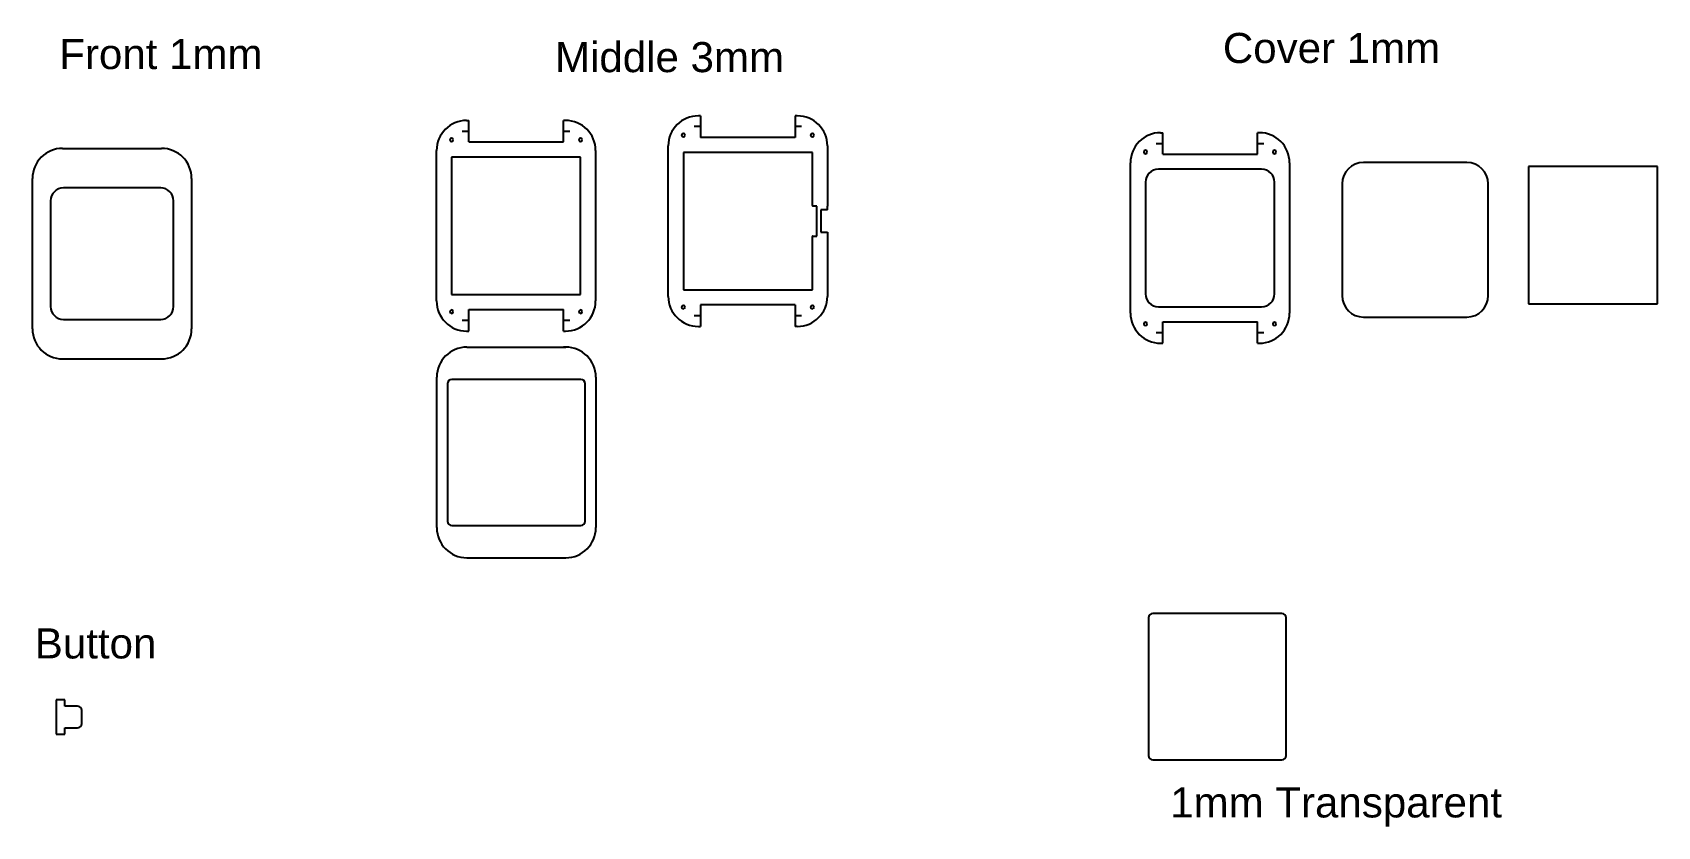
# Model space of a CAD drawing. Header units: millimetres. Extents: x -121 to 256, y -73 to 112.
import ezdxf
from ezdxf.enums import TextEntityAlignment as Align

# ---------------------------------------------------------------- set-up
doc = ezdxf.new("R2010")
doc.units = ezdxf.units.MM
doc.layers.get('0').update_dxf_attribs({"color": 18, "lineweight": 25, "true_color": 0x000000})
for name, color, linetype, lineweight, true_color in [('layer 1', 5, 'Continuous', 25, 0x0000ff), ('layer 2', 1, 'Continuous', 25, 0xff0000), ('layer 3', 30, 'Continuous', 25, 0xff7f00), ('layer 4', 3, 'Continuous', 25, 0x00ff00)]:
    doc.layers.add(name, color=color, linetype=linetype, lineweight=lineweight, true_color=true_color)
doc.styles.add('textstyle11', font='')
doc.styles.add('textstyle12', font='')
doc.styles.add('textstyle13', font='')
doc.styles.add('textstyle14', font='')
doc.styles.add('textstyle15', font='')
doc.styles.get('textstyle11').set_extended_font_data('Arial')
doc.styles.get('textstyle12').set_extended_font_data('Arial')
doc.styles.get('textstyle13').set_extended_font_data('Arial')
doc.styles.get('textstyle14').set_extended_font_data('Arial')
doc.styles.get('textstyle15').set_extended_font_data('Arial')

msp = doc.modelspace()

# ---------------------------------------------------------------- linework, layer by layer
at = {"layer": 'layer 1'}
for p, q in [((-20.55, 91.75), (-20.55, 91.75)), ((-20.55, 91.75), (-20.05, 91.75)), ((-20.05, 86.75), (-20.05, 91.75)), ((1.95, 86.75), (1.95, 91.75)), ((2.45, 91.75), (1.95, 91.75)), ((2.45, 91.75), (2.45, 91.75)), ((33.34, 92.83), (33.34, 92.83)), ((33.84, 92.83), (33.34, 92.83)), ((33.84, 92.83), (33.84, 87.83)), ((55.84, 92.83), (55.84, 87.83)), ((56.34, 92.83), (55.84, 92.83)), ((56.34, 92.83), (56.34, 92.83)), ((55.84, 87.83), (33.84, 87.83)), ((140.8, 88.91), (140.8, 88.91)), ((140.8, 88.91), (141.3, 88.91)), ((141.3, 83.91), (141.3, 88.91)), ((163.3, 83.91), (163.3, 88.91)), ((163.8, 88.91), (163.3, 88.91)), ((163.8, 88.91), (163.8, 88.91)), ((-114.49, 85.26), (-91.49, 85.26)), ((-27.55, 49.75), (-27.55, 84.75)), ((-20.05, 86.75), (1.95, 86.75)), ((9.45, 84.75), (9.45, 49.75)), ((26.34, 50.83), (26.34, 85.83)), ((63.34, 85.83), (63.34, 71.83)), ((141.3, 83.91), (163.3, 83.91)), ((133.8, 46.91), (133.8, 81.91)), ((170.8, 81.91), (170.8, 46.91)), ((-121.49, 43.26), (-121.49, 78.26)), ((-84.49, 78.26), (-84.49, 43.26)), ((63.34, 70.93), (63.34, 71.83)), ((63.34, 70.93), (61.84, 70.93)), ((61.84, 70.93), (61.84, 65.73)), ((61.84, 65.73), (63.34, 65.73)), ((63.34, 65.73), (63.34, 64.83)), ((63.34, 64.83), (63.34, 50.83)), ((-20.05, 47.75), (1.95, 47.75)), ((-20.05, 42.75), (-20.05, 47.75)), ((1.95, 42.75), (1.95, 47.75)), ((55.84, 48.83), (33.84, 48.83)), ((33.84, 48.83), (33.84, 43.83)), ((55.84, 48.83), (55.84, 43.83)), ((-20.55, 42.75), (-20.55, 42.75)), ((-20.55, 42.75), (-20.05, 42.75)), ((1.95, 42.75), (2.45, 42.75)), ((2.45, 42.75), (2.45, 42.75)), ((33.34, 43.83), (33.34, 43.83)), ((33.34, 43.83), (33.84, 43.83)), ((56.34, 43.83), (55.84, 43.83)), ((56.34, 43.83), (56.34, 43.83)), ((141.3, 44.91), (163.3, 44.91)), ((141.3, 39.91), (141.3, 44.91)), ((163.3, 39.91), (163.3, 44.91)), ((-20.5, 39), (-20.5, 39)), ((-20.5, 39), (-20, 39)), ((-20, 39), (2.5, 39)), ((2.5, 39), (2, 39)), ((2.5, 39), (2.5, 39)), ((140.8, 39.91), (140.8, 39.91)), ((140.8, 39.91), (141.3, 39.91)), ((163.3, 39.91), (163.8, 39.91)), ((163.8, 39.91), (163.8, 39.91)), ((-114.49, 36.26), (-91.49, 36.26)), ((-27.5, -3), (-27.5, 32)), ((9.5, 32), (9.5, -3)), ((-20.5, -10), (-20.5, -10)), ((-20.5, -10), (-20, -10)), ((-20, -10), (2.5, -10)), ((2, -10), (2.5, -10)), ((2.5, -10), (2.5, -10)), ((-114, -43.07), (-116, -43.07)), ((-116, -43.07), (-116, -51.07)), ((-114, -44.57), (-114, -43.07)), ((-111, -44.57), (-114, -44.57)), ((-110, -48.57), (-110, -45.57)), ((-116, -51.07), (-114, -51.07)), ((-114, -49.57), (-111, -49.57)), ((-114, -51.07), (-114, -49.57))]:
    msp.add_line(p, q, dxfattribs=at)
for centre, radius, start, end in [((-20.55, 84.75), 7, 90, 180), ((2.45, 84.75), 7, 0, 90), ((33.34, 85.83), 7, 90, 180), ((56.34, 85.83), 7, 0, 90), ((140.8, 81.91), 7, 90, 180), ((163.8, 81.91), 7, 0, 90), ((-114.49, 78.26), 7, 90, 180), ((-91.49, 78.26), 7, 0, 90), ((-20.55, 49.75), 7, 180, 270), ((2.45, 49.75), 7, 270, 0), ((33.34, 50.83), 7, 180, 270), ((56.34, 50.83), 7, 270, 0), ((140.8, 46.91), 7, 180, 270), ((163.8, 46.91), 7, 270, 0), ((-114.49, 43.26), 7, 180, 270), ((-91.49, 43.26), 7, 270, 0), ((-20.5, 32), 7, 90, 180), ((2.5, 32), 7, 0, 90), ((-20.5, -3), 7, 180, 270), ((2.5, -3), 7, 270, 0), ((-111, -45.57), 1, 0, 90), ((-111, -48.57), 1, 270, 0)]:
    msp.add_arc(centre, radius, start, end, dxfattribs=at)
at = {"layer": 'layer 2'}
for p, q in [((-24.05, 83.25), (-24.05, 51.25)), ((5.95, 83.25), (-24.05, 83.25)), ((5.95, 51.25), (5.95, 83.25)), ((59.84, 84.33), (29.84, 84.33)), ((29.84, 84.33), (29.84, 52.33)), ((59.84, 71.93), (59.84, 84.33)), ((164.3, 80.41), (140.3, 80.41)), ((212, 82), (188, 82)), ((226.34, 81.08), (226.34, 49.08)), ((256.34, 81.08), (226.34, 81.08)), ((256.34, 49.08), (256.34, 81.08)), ((-91.69, 76.06), (-114.29, 76.06)), ((137.3, 77.41), (137.3, 51.41)), ((167.3, 51.41), (167.3, 77.41)), ((183, 77), (183, 51)), ((217, 51), (217, 77)), ((-117.29, 73.06), (-117.29, 48.46)), ((-88.69, 48.46), (-88.69, 73.06)), ((60.84, 71.83), (59.94, 71.83)), ((60.84, 64.83), (60.84, 71.83)), ((59.84, 52.33), (59.84, 64.73)), ((59.94, 64.83), (60.84, 64.83)), ((-24.05, 51.25), (5.95, 51.25)), ((29.84, 52.33), (59.84, 52.33)), ((-114.29, 45.46), (-91.69, 45.46)), ((140.3, 48.41), (164.3, 48.41)), ((188, 46), (212, 46)), ((226.34, 49.08), (256.34, 49.08)), ((-25, 30.5), (-25, -1.5)), ((6, 31.5), (-24, 31.5)), ((7, -1.5), (7, 30.5)), ((-24, -2.5), (6, -2.5)), ((138, -24), (138, -56)), ((169, -23), (139, -23)), ((170, -56), (170, -24)), ((139, -57), (169, -57))]:
    msp.add_line(p, q, dxfattribs=at)
for centre, radius, start, end in [((140.3, 77.41), 3, 90, 180), ((164.3, 77.41), 3, 0, 90), ((188, 77), 5, 90, 180), ((212, 77), 5, 0, 90), ((-114.29, 73.06), 3, 90, 180), ((-91.69, 73.06), 3, 0, 90), ((59.94, 71.93), 0.1, 180, 270), ((59.94, 64.73), 0.1, 90, 180), ((140.3, 51.41), 3, 180, 270), ((164.3, 51.41), 3, 270, 0), ((188, 51), 5, 180, 270), ((212, 51), 5, 270, 0), ((-114.29, 48.46), 3, 180, 270), ((-91.69, 48.46), 3, 270, 0), ((-24, 30.5), 1, 90, 180), ((6, 30.5), 1, 0, 90), ((-24, -1.5), 1, 180, 270), ((6, -1.5), 1, 270, 0), ((139, -24), 1, 90, 180), ((169, -24), 1, 0, 90), ((139, -56), 1, 180, 270), ((169, -56), 1, 270, 0)]:
    msp.add_arc(centre, radius, start, end, dxfattribs=at)
at = {"layer": 'layer 3'}
for p, q in [((-21.55, 89.25), (-20.05, 89.25)), ((1.95, 89.25), (3.45, 89.25)), ((33.84, 90.33), (32.34, 90.33)), ((57.34, 90.33), (55.84, 90.33)), ((139.8, 86.41), (141.3, 86.41)), ((163.3, 86.41), (164.8, 86.41)), ((33.84, 46.33), (32.34, 46.33)), ((57.34, 46.33), (55.84, 46.33)), ((-21.55, 45.25), (-20.05, 45.25)), ((1.95, 45.25), (3.45, 45.25)), ((139.8, 42.41), (141.3, 42.41)), ((163.3, 42.41), (164.8, 42.41))]:
    msp.add_line(p, q, dxfattribs=at)
at = {"layer": 'layer 4', "flags": 128}
for points in [[(-23.65, 87.25, 1), (-24.45, 87.25, 1), (-23.65, 87.25)], [(6.35, 87.25, 1), (5.55, 87.25, 1), (6.35, 87.25)], [(30.24, 88.33, 1), (29.44, 88.33, 1), (30.24, 88.33)], [(60.24, 88.33, 1), (59.44, 88.33, 1), (60.24, 88.33)], [(137.7, 84.41, 1), (136.9, 84.41, 1), (137.7, 84.41)], [(167.7, 84.41, 1), (166.9, 84.41, 1), (167.7, 84.41)], [(-23.65, 47.25, 1), (-24.45, 47.25, 1), (-23.65, 47.25)], [(6.35, 47.25, 1), (5.55, 47.25, 1), (6.35, 47.25)], [(30.24, 48.33, 1), (29.44, 48.33, 1), (30.24, 48.33)], [(60.24, 48.33, 1), (59.44, 48.33, 1), (60.24, 48.33)], [(137.7, 44.41, 1), (136.9, 44.41, 1), (137.7, 44.41)], [(167.7, 44.41, 1), (166.9, 44.41, 1), (167.7, 44.41)]]:
    msp.add_lwpolyline(points, format="xyb", dxfattribs=at)

# ---------------------------------------------------------------- texts
for s, style, p in [('Front 1mm', 'textstyle11', (-115.27, 110.72)), ('Middle 3mm', 'textstyle15', (0, 110)), ('Cover 1mm', 'textstyle14', (155.29, 112.13)), ('Button', 'textstyle12', (-120.96, -26.44)), ('1mm Transparent', 'textstyle13', (143.04, -63.44))]:
    msp.add_text(s, height=7, dxfattribs=dict(style=style)).set_placement(p, align=Align.TOP_LEFT)

doc.saveas('drawing.dxf')
